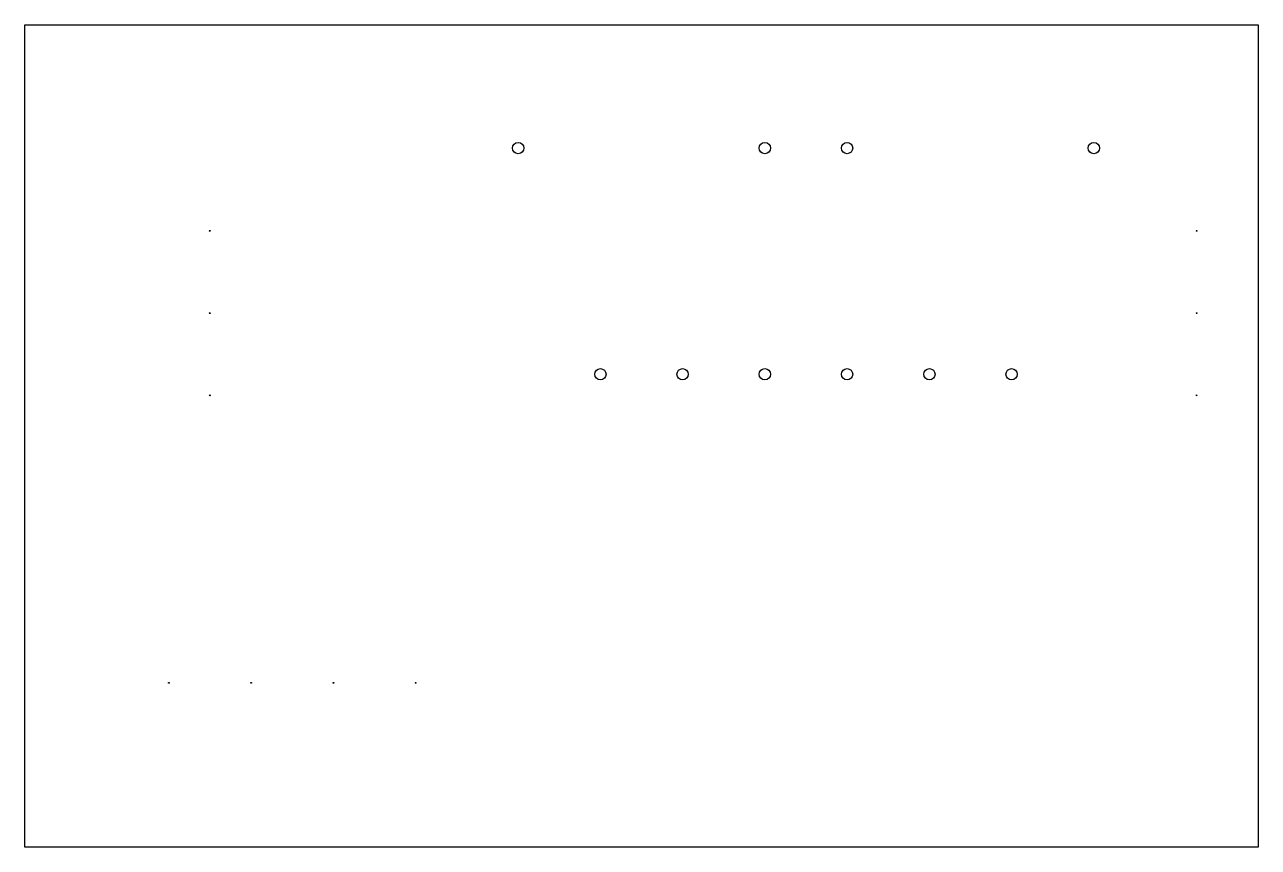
# Model space of a CAD drawing. Extents: x 0 to 38.1, y -25.4 to 0.
import ezdxf

# ---------------------------------------------------------------- set-up
doc = ezdxf.new("R2010")
doc.units = 0
doc.layers.add('BLACK', color=7, linetype='CONTINUOUS')

msp = doc.modelspace()

# ---------------------------------------------------------------- linework, layer by layer
at = {"layer": 'BLACK', "linetype": 'CONTINUOUS'}
for p, q in [((0, 0), (38.1, 0)), ((0, -25.4), (0, 0)), ((38.1, 0), (38.1, -25.4)), ((38.1, -25.4), (0, -25.4))]:
    msp.add_line(p, q, dxfattribs=at)
at = {"layer": 'BLACK'}
for centre, radius in [((15.24, -3.81), 0.175), ((22.86, -3.81), 0.175), ((25.4, -3.81), 0.175), ((33.02, -3.81), 0.175), ((5.715, -6.365), 0.0127), ((36.195, -6.365), 0.0127), ((5.715, -8.905), 0.0127), ((36.195, -8.905), 0.0127), ((17.78, -10.795), 0.175), ((20.32, -10.795), 0.175), ((22.86, -10.795), 0.175), ((25.4, -10.795), 0.175), ((27.94, -10.795), 0.175), ((30.48, -10.795), 0.175), ((5.715, -11.445), 0.0127), ((36.195, -11.445), 0.0127), ((4.455, -20.32), 0.0127), ((6.995, -20.32), 0.0127), ((9.535, -20.32), 0.0127), ((12.075, -20.32), 0.0127)]:
    msp.add_circle(centre, radius, dxfattribs=at)

doc.saveas('drawing.dxf')
